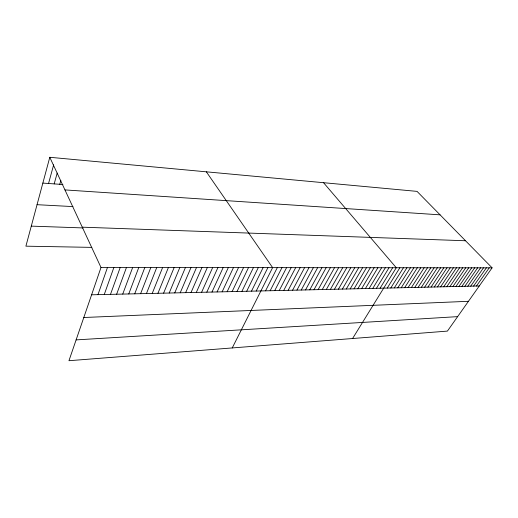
<?xml version="1.0" encoding="UTF-8"?>
<svg xmlns="http://www.w3.org/2000/svg" width="518" height="518" viewBox="0 0 518 518"><rect width="100%" height="100%" fill="white"/><g stroke="black" fill="none" stroke-linecap="round" stroke-linejoin="round"><path stroke-width="0.78" d="M49.786 157.284L100.997 267.476L68.952 360.716L447.416 331.099L492.1 267.819L417.042 191.382L49.786 157.284L25.9 246.173L91.841 247.377M48.543 183.501L53.652 164.821M54.176 183.896L57.2 173.057M59.758 184.291L60.852 180.445M97.967 294.651L107.472 267.482M104.26 294.509L113.869 267.489M110.489 294.366L120.202 267.495M116.641 294.23L126.457 267.495M122.734 294.088L132.653 267.502M128.762 293.952L138.772 267.508M134.719 293.816L144.826 267.515M140.618 293.68L150.816 267.521M146.458 293.551L156.74 267.528M152.227 293.421L162.607 267.528M157.945 293.292L168.402 267.534M163.597 293.162L174.139 267.541M169.198 293.033L179.817 267.547M174.734 292.91L185.431 267.547M180.219 292.78L190.993 267.553M185.645 292.657L196.49 267.56M191.019 292.534L201.936 267.566M196.335 292.417L207.323 267.566M201.599 292.294L212.652 267.573M206.811 292.178L217.929 267.579M211.972 292.061L223.154 267.586M217.081 291.945L228.321 267.586M222.138 291.828L233.443 267.592M227.149 291.712L238.513 267.599M232.109 291.602L243.531 267.599M237.024 291.485L248.498 267.605M241.893 291.375L253.412 267.612M246.71 291.265L258.288 267.612M251.483 291.161L263.112 267.618M256.209 291.051L267.884 267.625M232.245 347.941L272.617 267.625L206.339 171.821M265.546 290.838L277.311 267.631M270.156 290.734L281.967 267.638M274.721 290.63L286.577 267.638M279.247 290.527L291.142 267.644M283.728 290.423L295.661 267.644M288.163 290.326L300.142 267.651M292.566 290.222L304.578 267.657M296.924 290.125L308.974 267.657M301.243 290.028L313.332 267.664M305.523 289.931L317.644 267.664M309.77 289.834L321.924 267.67M313.973 289.737L326.159 267.676M318.136 289.64L330.354 267.676M322.267 289.549L334.511 267.683M326.359 289.452L338.636 267.683M330.419 289.361L342.722 267.689M334.44 289.271L346.769 267.689M338.422 289.18L350.783 267.696M342.379 289.089L354.759 267.696M346.296 288.999L358.702 267.702M350.174 288.914L362.606 267.709M354.027 288.824L366.479 267.709M357.847 288.74L370.318 267.715M361.629 288.649L374.125 267.715M365.384 288.565L377.894 267.722M369.101 288.481L381.636 267.722M372.792 288.396L385.347 267.728M376.45 288.312L389.018 267.728M380.082 288.228L392.663 267.735M352.583 338.519L396.283 267.735L323.549 182.705M387.25 288.066L399.864 267.741M390.786 287.989L403.418 267.741M394.295 287.904L406.941 267.748M397.779 287.827L410.437 267.748M401.23 287.749L413.901 267.754M404.655 287.671L417.34 267.754M408.055 287.594L420.752 267.754M411.428 287.516L424.132 267.761M414.769 287.438L427.486 267.761M418.084 287.367L430.814 267.767M421.374 287.289L434.11 267.767M424.643 287.218L437.386 267.774M427.881 287.14L440.63 267.774M431.093 287.069L443.855 267.78M434.278 286.998L447.047 267.78M437.445 286.927L450.22 267.78M440.585 286.855L453.36 267.787M443.699 286.784L456.481 267.787M446.788 286.713L459.583 267.793M449.857 286.642L462.652 267.793M452.9 286.571L465.701 267.8M455.918 286.506L468.725 267.8M458.916 286.435L471.723 267.8M461.894 286.37L474.702 267.806M464.847 286.299L477.654 267.806M467.773 286.234L480.587 267.812M470.687 286.169L483.501 267.812M473.569 286.104L486.389 267.812M476.437 286.04L489.257 267.819M76.107 339.899L457.627 316.634M83.806 317.508L468.46 301.301M91.608 294.8L479.279 285.975M100.997 267.476L492.1 267.819M82.265 227.175L465.527 240.76M31.287 226.126L82.977 227.926M37.05 204.694L72.986 206.591M64.951 189.912L440.073 214.84M42.852 183.094L62.918 184.518"/></g></svg>
